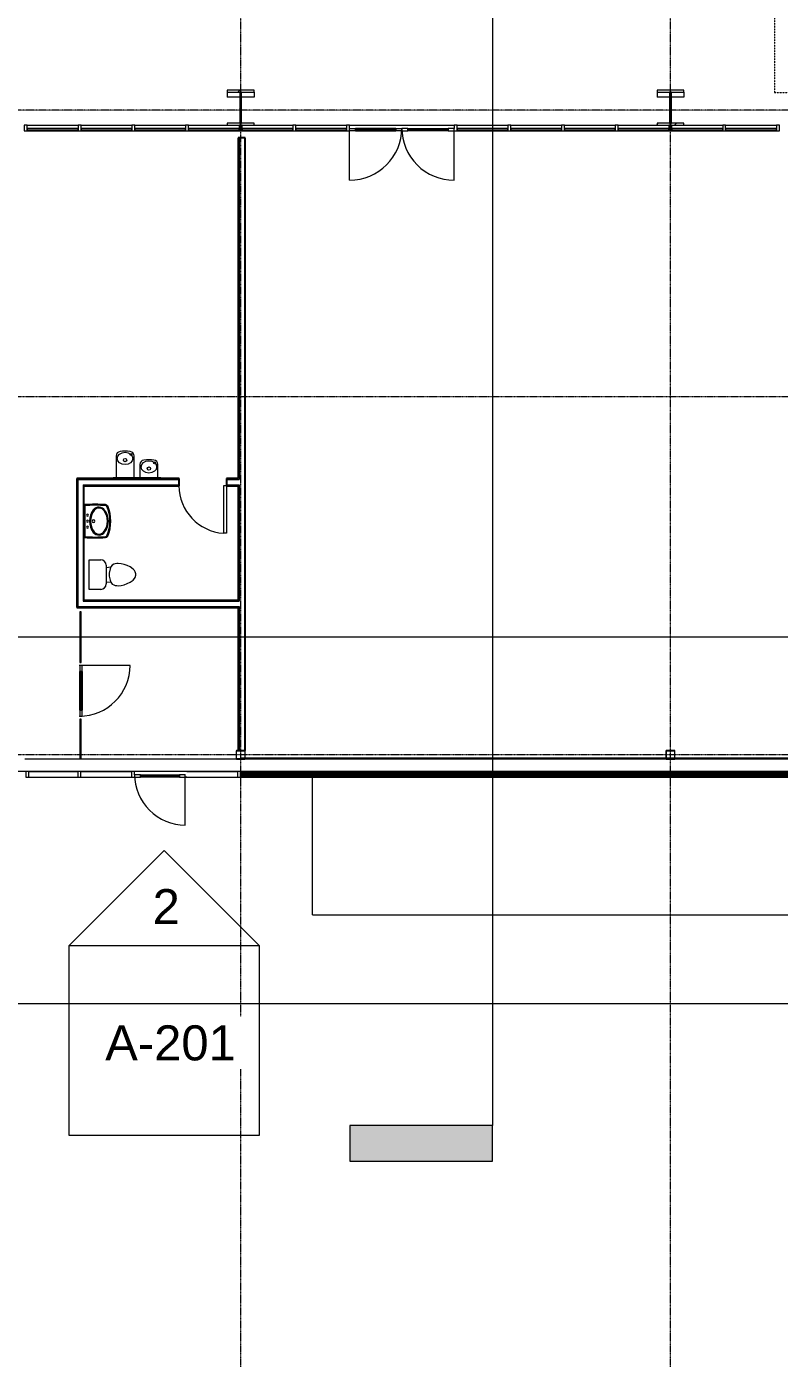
# Model space of a CAD drawing. Header units: inches. Extents: x 19712 to 27543, y -26063 to -18659.
# Drawn here: x 24100 to 24607, y -23191 to -22294 of the extents above; entities that cross this region are included whole.
import ezdxf

# ---------------------------------------------------------------- set-up
doc = ezdxf.new("R2010")
doc.units = ezdxf.units.IN
doc.header["$MEASUREMENT"] = 0
doc.linetypes.add('Dash 1_16_', pattern=[0.125, 0.0625, -0.0625])
doc.linetypes.add('Grid Line 1_2_', pattern=[0.875, 0.5, -0.125, 0.125, -0.125])
for name, color, linetype, lineweight in [('A-DOOR', 31, 'Continuous', 9), ('A-FLOR-CLRS', 90, 'Dash 1_16_', 9), ('A-GLAZ-CURT', 52, 'Continuous', 9), ('A-GLAZ-CWMG', 51, 'Continuous', 9), ('A-WALL', 113, 'Continuous', 9), ('A-WALL-PATT', 111, 'Continuous', 25), ('C-BLDG-PADS', 91, 'Continuous', 9), ('C-TOPO', 7, 'Continuous', 9), ('Conc', 7, 'Continuous', 9), ('G-ANNO-SYMB', 111, 'Continuous', 9), ('I-WALL', 2, 'Continuous', 9), ('L-SITE-WALL', 31, 'Continuous', 9), ('P-SANR-FIXT', 6, 'Continuous', 9), ('S-BEAM', 12, 'Continuous', 9), ('S-COLS', 52, 'Continuous', 9), ('S-GRID', 1, 'Continuous', 9)]:
    doc.layers.add(name, color=color, linetype=linetype, lineweight=lineweight)
doc.styles.add('Arial', font='arial.ttf', dxfattribs={"height": 23.60479})
pattern_1 = [(45, (0, 0), (-25.342707, 25.342707), []), (45, (0, 38.4), (-25.342707, 25.342707), [])]
pattern_2 = [(0, (0, 0), (81.92, 20.48), [3.379, -58.061, 3.379, -58.061, -327.68]), (0, (0, 0), (81.92, 20.48), [-122.88, 3.379, -119.501, 3.379, -58.061, -143.36]), (0, (0, 0), (81.92, 20.48), [-307.2, 3.379, -37.581, 3.379, -99.021]), (120, (30.72, 10.24), (-58.6962, 60.704801), [3.379, -58.061, 3.379, -58.061, -327.68]), (120, (30.72, 10.24), (-58.6962, 60.704801), [-122.88, 3.379, -119.501, 3.379, -58.061, -143.36]), (120, (30.72, 10.24), (-58.6962, 60.704801), [-307.2, 3.379, -37.581, 3.379, -99.021]), (240, (40.96, 51.2), (-23.2238, -81.184801), [3.379, -58.061, 3.379, -58.061, -327.68]), (240, (40.96, 51.2), (-23.2238, -81.184801), [-122.88, 3.379, -119.501, 3.379, -58.061, -143.36]), (240, (40.96, 51.2), (-23.2238, -81.184801), [-307.2, 3.379, -37.581, 3.379, -99.021])]

# ---------------------------------------------------------------- blocks, each defined once
blk = doc.blocks.new('HSS-Hollow Structural Section-Column - HSS6X6X1_4-V4-Site Plan - Phase 1')
at = {"layer": 'S-COLS', "lineweight": 15}
for p, q in [((-3, 2.534), (-3, -2.534)), ((-2.767, -2.534), (-2.767, 2.534)), ((2.534, 3), (-2.534, 3)), ((-2.534, 2.767), (2.534, 2.767)), ((2.767, 2.534), (2.767, -2.534)), ((3, -2.534), (3, 2.534)), ((2.534, -2.767), (-2.534, -2.767)), ((-2.534, -3), (2.534, -3))]:
    blk.add_line(p, q, dxfattribs=at)
for centre, radius, start, end in [((-2.534, 2.534), 0.466, 90, 180), ((-2.534, 2.534), 0.233, 90, 180), ((2.534, 2.534), 0.466, 360, 90), ((2.534, 2.534), 0.233, 0, 90), ((-2.534, -2.534), 0.466, 180, 270), ((-2.534, -2.534), 0.233, 180, 270), ((2.534, -2.534), 0.233, 270, 360), ((2.534, -2.534), 0.466, 270, 360)]:
    blk.add_arc(centre, radius, start, end, dxfattribs=at)
blk = doc.blocks.new('Girt_C - 8_D-948186-Site Plan - Phase 1')
at = {"layer": 'S-BEAM'}
for p, q in [((24241.36, -22787.3), (24098.55, -22787.3)), ((24530.86, -22787.3), (24246.42, -22787.3)), ((24820.36, -22787.3), (24535.92, -22787.3)), ((22070.77, -22795.3), (26266.89, -22795.3))]:
    blk.add_line(p, q, dxfattribs=at)
blk = doc.blocks.new('System Panel - Glazed-809284-Site Plan - Phase 1')
at = {"layer": 'A-GLAZ-CURT'}
for p, q in [((17.09375, 1.25), (-17.09375, 1.25)), ((-17.09375, 1.25), (-17.09375, 0.25)), ((-17.09375, 0.25), (-17.09375, 1.25)), ((17.09375, 1.25), (-17.09375, 1.25)), ((-17.09375, 0.25), (17.09375, 0.25)), ((-17.09375, 0.25), (17.09375, 0.25)), ((17.09375, 0.25), (17.09375, 1.25)), ((17.09375, 1.25), (17.09375, 0.25))]:
    blk.add_line(p, q, dxfattribs=at)
blk = doc.blocks.new('Door_Single_Storefront - one-809285-Site Plan - Phase 1')
at = {"layer": 'A-DOOR'}
for p, q in [((-17.59375, 35.1875), (-17.59375, 0)), ((-13.59375, 2), (-17.59375, 2)), ((-17.59375, 2), (-17.59375, 0.25)), ((-17.59375, 0.25), (-13.59375, 0.25)), ((-13.59375, 0.25), (-13.59375, 2)), ((-13.59375, 2), (13.59375, 2)), ((13.59375, 1.5), (-13.59375, 1.5)), ((-13.59375, 1.5), (-13.59375, 0.75)), ((-13.59375, 0.75), (13.59375, 0.75)), ((13.59375, 0.25), (-13.59375, 0.25)), ((17.59375, 2), (13.59375, 2)), ((13.59375, 2), (13.59375, 0.25)), ((13.59375, 0.75), (13.59375, 1.5)), ((13.59375, 0.25), (17.59375, 0.25)), ((17.59375, 0.25), (17.59375, 2))]:
    blk.add_line(p, q, dxfattribs=at)
blk.add_arc((-17.59375, 0), 35.1875, 360, 90, dxfattribs=at)
blk = doc.blocks.new('Door_Single_Storefront - one-809286-Site Plan - Phase 1')
at = {"layer": 'A-DOOR'}
for p, q in [((-17.59375, -35.1875), (-17.59375, 0)), ((-17.59375, -2), (-17.59375, -0.25)), ((-17.59375, -0.25), (-13.59375, -0.25)), ((-13.59375, -2), (-17.59375, -2)), ((-13.59375, -0.25), (-13.59375, -2)), ((13.59375, -0.25), (-13.59375, -0.25)), ((-13.59375, -1.5), (-13.59375, -0.75)), ((-13.59375, -0.75), (13.59375, -0.75)), ((13.59375, -1.5), (-13.59375, -1.5)), ((-13.59375, -2), (13.59375, -2)), ((13.59375, -2), (13.59375, -0.25)), ((13.59375, -0.25), (17.59375, -0.25)), ((13.59375, -0.75), (13.59375, -1.5)), ((17.59375, -2), (13.59375, -2)), ((17.59375, -0.25), (17.59375, -2))]:
    blk.add_line(p, q, dxfattribs=at)
blk.add_arc((-17.59375, 0), 35.1875, 270, 0, dxfattribs=at)
blk = doc.blocks.new('Rectangular Mullion - Rectangular Mullion 1-769167-Site Plan - Phase 1')
at = {"layer": 'A-GLAZ-CWMG'}
for p, q in [((24498.2, -22360.05), (24524.39, -22360.05)), ((24498.2, -22364.05), (24532.39, -22364.05))]:
    blk.add_line(p, q, dxfattribs=at)
blk = doc.blocks.new('Rectangular Mullion - Rectangular Mullion 1-V16-Site Plan - Phase 1')
at = {"layer": 'A-GLAZ-CWMG'}
for p, q in [((24462.02, -22360.05), (24496.2, -22360.05)), ((24462.02, -22364.05), (24496.2, -22364.05))]:
    blk.add_line(p, q, dxfattribs=at)
blk = doc.blocks.new('Rectangular Mullion - Rectangular Mullion 1-769168-Site Plan - Phase 1')
at = {"layer": 'A-GLAZ-CWMG'}
blk.add_line((24352.45, -22360.05), (24387.64, -22360.05), dxfattribs=at)
blk = doc.blocks.new('Rectangular Mullion - Rectangular Mullion 1-769169-Site Plan - Phase 1')
at = {"layer": 'A-GLAZ-CWMG'}
blk.add_line((24317.27, -22360.05), (24352.45, -22360.05), dxfattribs=at)
blk = doc.blocks.new('Rectangular Mullion - Rectangular Mullion 1-V17-Site Plan - Phase 1')
at = {"layer": 'A-GLAZ-CWMG'}
for p, q in [((24252.89, -22360.05), (24279.08, -22360.05)), ((24244.89, -22364.05), (24279.08, -22364.05))]:
    blk.add_line(p, q, dxfattribs=at)
blk = doc.blocks.new('Rectangular Mullion - Rectangular Mullion 1-809282-Site Plan - Phase 1')
at = {"layer": 'A-GLAZ-CWMG', "lineweight": 13}
for p, q in [((-1, 2), (1, 2)), ((-1, -2), (-1, 2)), ((1, 2), (1, -2)), ((1, -2), (-1, -2))]:
    blk.add_line(p, q, dxfattribs=at)
blk = doc.blocks.new('Rectangular Mullion - Rectangular Mullion 1-V18-Site Plan - Phase 1')
at = {"layer": 'A-GLAZ-CWMG', "lineweight": 13}
for p, q in [((-1, 2), (1, 2)), ((-1, -2), (-1, 2)), ((1, 2), (1, -0.25)), ((1, -2), (-1, -2))]:
    blk.add_line(p, q, dxfattribs=at)
blk = doc.blocks.new('Rectangular Mullion - Rectangular Mullion 1-V19-Site Plan - Phase 1')
at = {"layer": 'A-GLAZ-CWMG', "lineweight": 13}
for p, q in [((-1, 2), (1, 2)), ((-1, -0.25), (-1, 2)), ((1, 2), (1, -2)), ((1, -2), (-1, -2))]:
    blk.add_line(p, q, dxfattribs=at)
blk = doc.blocks.new('Single-Flush - 32_ x 84_-460923-Site Plan - Phase 1')
at = {"layer": 'A-DOOR', "lineweight": 13}
for p, q in [((14, -2.37), (14, -34.38)), ((16, -2.37), (14, -2.37)), ((16, -2.37), (16, -34.38)), ((16, -34.38), (14, -34.38))]:
    blk.add_line(p, q, dxfattribs=at)
at = {"layer": 'A-DOOR'}
blk.add_arc((16, -2.37), 32.07, 180, 266.42413, dxfattribs=at)
blk = doc.blocks.new('Toilet-Domestic-3D - Toilet-Domestic-3D-461878-Site Plan - Phase 1')
at = {"layer": 'P-SANR-FIXT'}
for p, q in [((-9.98, 19.48), (9.98, 19.48)), ((-9.98, 11.75), (-9.98, 19.48)), ((9.98, 19.48), (9.98, 11.75)), ((-7.41, 1), (-7.5, 0)), ((-7.5, 0), (-7.33, -1.99)), ((-7.24, 2), (-7.41, 1)), ((-6.97, 3), (-7.24, 2)), ((-6.4, 4), (-6.97, 3)), ((-5.21, 5), (-6.4, 4)), ((6.25, 8.02), (-6.25, 8.02)), ((-4.86, 8.02), (-5.21, 5)), ((-3.84, 5.5), (-5.21, 5)), ((-1, 6), (-3.84, 5.5)), ((1, 6), (-1, 6)), ((3.84, 5.5), (1, 6)), ((5.21, 5), (3.84, 5.5)), ((4.86, 8.02), (5.21, 5)), ((6.4, 4), (5.21, 5)), ((6.97, 3), (6.4, 4)), ((7.24, 2), (6.97, 3)), ((7.41, 1), (7.24, 2)), ((7.33, -1.99), (7.5, 0)), ((7.5, 0), (7.41, 1)), ((-7.33, -1.99), (-6.79, -4)), ((-6.79, -4), (-6.06, -6)), ((-6.06, -6), (-5.13, -8)), ((-5.13, -8), (-3.74, -10)), ((3.74, -10), (5.13, -8)), ((5.13, -8), (6.06, -6)), ((6.06, -6), (6.79, -4)), ((6.79, -4), (7.33, -1.99)), ((-3.74, -10), (-2.74, -11)), ((-2.74, -11), (-1.87, -11.5)), ((-1.87, -11.5), (-0.5, -12)), ((-0.5, -12), (0.5, -12)), ((0.5, -12), (1.87, -11.5)), ((1.87, -11.5), (2.74, -11)), ((2.74, -11), (3.74, -10))]:
    blk.add_line(p, q, dxfattribs=at)
for centre, start, end in [((-6.25, 11.75), 180, 270), ((6.25, 11.75), 270, 360)]:
    blk.add_arc(centre, 3.73, start, end, dxfattribs=at)
blk = doc.blocks.new('Sink-Bathroom-Kohler-Pinoir-2035-8 - Vitreous_China-0-White-465379-Site Plan - Phase 1')
at = {"layer": 'P-SANR-FIXT'}
for p, q in [((24138.82, -22615.75), (24138.33, -22615.75)), ((24138.33, -22615.75), (24138.33, -22637.98)), ((24138.33, -22616), (24138.83, -22616)), ((24138.85, -22616.41), (24138.33, -22616.41)), ((24138.68, -22626.87), (24138.66, -22616.41)), ((24138.85, -22616.42), (24138.85, -22626.87)), ((24138.66, -22637.32), (24138.68, -22626.87)), ((24138.85, -22626.87), (24138.85, -22637.31)), ((24138.33, -22637.32), (24138.85, -22637.32)), ((24138.83, -22637.73), (24138.33, -22637.73)), ((24138.33, -22637.98), (24138.82, -22637.98))]:
    blk.add_line(p, q, dxfattribs=at)
for centre, radius, start, end in [((24145.86, -22722.1), 106.58, 86.21998, 93.7835), ((24145.86, -22722.1), 106.33, 86.21461, 93.78805), ((24145.86, -22722.1), 105.91, 86.20455, 93.79545), ((24140.64, -22622.87), 0.69, 90, 270), ((24140.64, -22622.87), 0.69, 270, 90), ((24154.91, -22626.87), 12.82, 143.57252, 216.42748), ((24154.91, -22626.87), 12.18, 143.65076, 216.34924), ((24148.38, -22622.36), 4.9, 33.55144, 140.63664), ((24148.38, -22622.36), 4.26, 33.35585, 140.42253), ((24142.62, -22626.87), 11.57, 323.69309, 36.30691), ((24142.62, -22626.87), 12.2, 323.76827, 36.23173), ((24152.9, -22617.28), 0.862, 23.66977, 91.92173), ((24152.9, -22617.28), 1.53, 23.66977, 90.49426), ((24152.9, -22617.28), 1.28, 23.66977, 90.90352), ((24131.03, -22626.86), 24.74, 336.33023, 23.66977), ((24131.03, -22626.86), 25.15, 336.32735, 23.66977), ((24131.03, -22626.86), 25.41, 336.32584, 23.66977), ((24140.64, -22626.87), 0.69, 90, 270), ((24140.65, -22630.86), 0.692, 90, 270), ((24140.64, -22626.87), 0.69, 270, 90), ((24140.65, -22630.86), 0.692, 270, 90), ((24144.7, -22626.87), 0.934, 90, 270), ((24144.7, -22626.87), 0.934, 270, 90), ((24145.86, -22531.64), 106.58, 266.2165, 273.78169), ((24145.86, -22531.64), 106.33, 266.21195, 273.78649), ((24145.86, -22531.64), 105.91, 266.20455, 273.79545), ((24148.38, -22631.37), 4.9, 219.36336, 326.44856), ((24148.38, -22631.37), 4.26, 219.57747, 326.64415), ((24152.89, -22636.44), 0.875, 268.70728, 335.94466), ((24152.89, -22636.44), 1.29, 269.60353, 336.01235), ((24152.89, -22636.44), 1.54, 269.96548, 336.03955)]:
    blk.add_arc(centre, radius, start, end, dxfattribs=at)
blk = doc.blocks.new('Drinking_Fountain-Haws_Corporation-Wall_Mounted_1119 - 1119-477162-Site Plan - Phase 1')
at = {"layer": 'P-SANR-FIXT'}
for p, q in [((13.07, 19.5), (13.07, 4.7)), ((25.07, 4.7), (25.07, 19.5)), ((29.07, 13.75), (29.07, 4.7)), ((41.07, 4.7), (41.07, 13.75)), ((43.07, 4.7), (11.07, 4.7)), ((11.07, 4.7), (11.07, 4.2)), ((43.07, 4.2), (43.07, 4.7))]:
    blk.add_line(p, q, dxfattribs=at)
for centre, radius in [((22.94, 20.55), 0.625), ((19.07, 16.69), 1.13), ((35.07, 10.94), 1.13), ((38.94, 14.82), 0.625)]:
    blk.add_circle(centre, radius, dxfattribs=at)
for centre, radius, start, end in [((16.07, 19.5), 3, 97.57756, 180), ((19.07, -3.05), 25.75, 82.42244, 97.57756), ((22.07, 19.5), 3, 360, 82.42244), ((32.07, 13.75), 3, 97.57756, 180), ((35.07, -8.8), 25.75, 82.42244, 97.57756), ((38.07, 13.75), 3, 360, 82.42244)]:
    blk.add_arc(centre, radius, start, end, dxfattribs=at)
for centre, ratio in [((19.07, 17.82), 0.786373), ((35.07, 12.07), 0.786365)]:
    blk.add_ellipse(centre, major_axis=(-5.25, 0), ratio=ratio, dxfattribs=at)
blk = doc.blocks.new('HSS-Hollow Structural Section-Column - HSS6X6X1_4-V25-Site Plan - Phase 1')
at = {"layer": 'S-COLS', "lineweight": 15}
for p, q in [((-3, 2.534), (-3, -2.534)), ((-2.767, -2.534), (-2.767, 2.534)), ((2.534, 3), (-2.534, 3)), ((-2.534, 2.767), (2.534, 2.767)), ((2.767, 2.534), (2.767, -2.534)), ((3, -2.534), (3, 2.534)), ((2.534, -2.767), (-2.534, -2.767)), ((-2.534, -3), (2.534, -3))]:
    blk.add_line(p, q, dxfattribs=at)
for centre, radius, start, end in [((-2.534, 2.534), 0.466, 90, 180), ((-2.534, 2.534), 0.233, 90, 180), ((2.534, 2.534), 0.466, 360, 90), ((2.534, 2.534), 0.233, 0, 90), ((-2.534, -2.534), 0.466, 180, 270), ((-2.534, -2.534), 0.233, 180, 270), ((2.534, -2.534), 0.233, 270, 360), ((2.534, -2.534), 0.466, 270, 360)]:
    blk.add_arc(centre, radius, start, end, dxfattribs=at)
blk = doc.blocks.new('Door_Single_Storefront - one-827442-Site Plan - Phase 1')
at = {"layer": 'A-DOOR'}
for p, q in [((-17.09375, 34.1875), (-17.09375, 0)), ((-13.09375, 2), (-17.09375, 2)), ((-17.09375, 2), (-17.09375, 0.25)), ((-17.09375, 0.25), (-13.09375, 0.25)), ((-13.09375, 0.25), (-13.09375, 2)), ((-13.09375, 2), (13.09375, 2)), ((13.09375, 1.5), (-13.09375, 1.5)), ((-13.09375, 1.5), (-13.09375, 0.75)), ((-13.09375, 0.75), (13.09375, 0.75)), ((13.09375, 0.25), (-13.09375, 0.25)), ((17.09375, 2), (13.09375, 2)), ((13.09375, 2), (13.09375, 0.25)), ((13.09375, 0.75), (13.09375, 1.5)), ((13.09375, 0.25), (17.09375, 0.25)), ((17.09375, 0.25), (17.09375, 2))]:
    blk.add_line(p, q, dxfattribs=at)
blk.add_arc((-17.09375, 0), 34.1875, 360, 90, dxfattribs=at)
blk = doc.blocks.new('Rectangular Mullion - Rectangular Mullion 1-769199-Site Plan - Phase 1')
at = {"layer": 'A-GLAZ-CWMG'}
for p, q in [((24207.58, -22795.43), (24241.77, -22795.43)), ((24207.58, -22799.43), (24241.77, -22799.43))]:
    blk.add_line(p, q, dxfattribs=at)
blk = doc.blocks.new('Rectangular Mullion - Rectangular Mullion 1-769200-Site Plan - Phase 1')
at = {"layer": 'A-GLAZ-CWMG'}
for p, q in [((22387.27, -22795.43), (22421.45, -22795.43)), ((22387.27, -22799.43), (22421.45, -22799.43))]:
    blk.add_line(p, q, dxfattribs=at)
blk = doc.blocks.new('Rectangular Mullion - Rectangular Mullion 1-772412-Site Plan - Phase 1')
at = {"layer": 'A-GLAZ-CWMG'}
for p, q in [((24101.27, -22795.43), (24134.2, -22795.43)), ((24101.27, -22799.43), (24134.2, -22799.43))]:
    blk.add_line(p, q, dxfattribs=at)
blk = doc.blocks.new('Rectangular Mullion - Rectangular Mullion 1-827436-Site Plan - Phase 1')
at = {"layer": 'A-GLAZ-CWMG', "lineweight": 13}
for p, q in [((-2, 2), (0, 2)), ((-2, -2), (-2, 2)), ((0, 2), (0, -2)), ((0, -2), (-2, -2))]:
    blk.add_line(p, q, dxfattribs=at)
blk = doc.blocks.new('Rectangular Mullion - Rectangular Mullion 1-827439-Site Plan - Phase 1')
at = {"layer": 'A-GLAZ-CWMG', "lineweight": 13}
for p, q in [((0, 2), (-2, 2)), ((-2, 2), (-2, -2)), ((0, -2), (0, 2)), ((-2, -2), (0, -2))]:
    blk.add_line(p, q, dxfattribs=at)
blk = doc.blocks.new('Rectangular Mullion - Rectangular Mullion 1-V27-Site Plan - Phase 1')
at = {"layer": 'A-GLAZ-CWMG', "lineweight": 13}
for p, q in [((-1, 2), (1, 2)), ((-1, -0.25), (-1, 2)), ((1, 2), (1, -2)), ((1, -2), (-1, -2))]:
    blk.add_line(p, q, dxfattribs=at)
blk = doc.blocks.new('Rectangular Mullion - Rectangular Mullion 1-827430-Site Plan - Phase 1')
at = {"layer": 'A-GLAZ-CWMG', "lineweight": 13}
for p, q in [((-1, 2), (1, 2)), ((-1, -2), (-1, 2)), ((1, 2), (1, -2)), ((1, -2), (-1, -2))]:
    blk.add_line(p, q, dxfattribs=at)
blk = doc.blocks.new('System Panel - Glazed-777745-Site Plan - Phase 1')
at = {"layer": 'A-GLAZ-CURT'}
for p, q in [((16.59, -0.25), (-10.49, -0.25)), ((16.59, -0.25), (-10.49, -0.25)), ((-10.49, -1.25), (16.59, -1.25)), ((-10.49, -1.25), (16.59, -1.25)), ((16.59, -1.25), (16.59, -0.25)), ((16.59, -0.25), (16.59, -1.25))]:
    blk.add_line(p, q, dxfattribs=at)
blk = doc.blocks.new('Door_Single_Storefront - one-777982-Site Plan - Phase 1')
at = {"layer": 'A-DOOR'}
for p, q in [((-17.09375, 34.1875), (-17.09375, 0)), ((-13.09375, 2), (-17.09375, 2)), ((-17.09375, 2), (-17.09375, 0.25)), ((-17.09375, 0.25), (-13.09375, 0.25)), ((-13.09375, 0.25), (-13.09375, 2)), ((-13.09375, 2), (13.09375, 2)), ((13.09375, 1.5), (-13.09375, 1.5)), ((-13.09375, 1.5), (-13.09375, 0.75)), ((-13.09375, 0.75), (13.09375, 0.75)), ((13.09375, 0.25), (-13.09375, 0.25)), ((17.09375, 2), (13.09375, 2)), ((13.09375, 2), (13.09375, 0.25)), ((13.09375, 0.75), (13.09375, 1.5)), ((13.09375, 0.25), (17.09375, 0.25)), ((17.09375, 0.25), (17.09375, 2))]:
    blk.add_line(p, q, dxfattribs=at)
blk.add_arc((-17.09375, 0), 34.1875, 360, 90, dxfattribs=at)
blk = doc.blocks.new('System Panel - Glazed-774301-Site Plan - Phase 1')
at = {"layer": 'A-GLAZ-CURT'}
for p, q in [((17.09375, -0.25), (-17.09375, -0.25)), ((-17.09375, -0.25), (-17.09375, -1.25)), ((-17.09375, -1.25), (-17.09375, -0.25)), ((17.09375, -0.25), (-17.09375, -0.25)), ((-17.09375, -1.25), (17.09375, -1.25)), ((-17.09375, -1.25), (17.09375, -1.25)), ((17.09375, -1.25), (17.09375, -0.25)), ((17.09375, -0.25), (17.09375, -1.25))]:
    blk.add_line(p, q, dxfattribs=at)
blk = doc.blocks.new('Elevation - Detail Number-93309-Site Plan - Phase 1')
at = {"layer": 'G-ANNO-SYMB'}
for p, q in [((-0.25, -0.25), (-0.25, 0.25)), ((-0.25, 0.25), (0.25, 0.25)), ((0.25, 0.25), (0.25, -0.25)), ((0.25, -0.25), (-0.25, -0.25))]:
    blk.add_line(p, q, dxfattribs=at)
blk = doc.blocks.new('Elevation - Detail Number-93036-Site Plan - Phase 1')
at = {"layer": 'G-ANNO-SYMB'}
for p, q in [((0, 0.25), (-0.25, 0)), ((0.25, 0), (0, 0.25)), ((-0.25, 0), (0.25, 0))]:
    blk.add_line(p, q, dxfattribs=at)
blk = doc.blocks.new('Section - 3_32_ x 3_8_-18514-Site Plan - Phase 1')
at = {"layer": 'G-ANNO-SYMB'}
blk.add_hatch(color=256, dxfattribs=at).paths.add_polyline_path([(0, 0.375), (0, 0), (-0.09375, 0), (-0.09375, 0.375)], flags=0)
for p, q in [((0, 0.375), (-0.09375, 0.375)), ((-0.09375, 0.375), (-0.09375, 0)), ((0, 0), (0, 0.375)), ((-0.09375, 0), (0, 0))]:
    blk.add_line(p, q, dxfattribs=at)

msp = doc.modelspace()

# ---------------------------------------------------------------- hatches: boundary and pattern name
at = {"layer": 'A-WALL-PATT', "lineweight": 9}
h = msp.add_hatch(dxfattribs=at)
h.set_pattern_fill('FP_6', color=256, style=0, pattern_type=2)
h.set_pattern_definition(pattern_2)
h.paths.add_polyline_path([(24242.890225, -22781.30281), (24242.890225, -22684.36531), (24242.265225, -22684.36531), (24242.265225, -22781.30281)], flags=0)
h.paths.add_polyline_path([(24242.890225, -22680.86531), (24242.890225, -22602.36531), (24242.265225, -22602.36531), (24242.265225, -22680.86531)], flags=0)
h.paths.add_polyline_path([(24242.890225, -22598.86531), (24242.890225, -22368.67781), (24242.265225, -22368.67781), (24242.265225, -22598.86531)], flags=0)
h = msp.add_hatch(dxfattribs=at)
h.set_pattern_fill('FP_6', color=256, style=0, pattern_type=2)
h.set_pattern_definition(pattern_2)
h.paths.add_polyline_path([(24246.753737, -22781.30281), (24247.015225, -22781.275639), (24247.015225, -22368.67781), (24246.390225, -22368.67781), (24246.424225, -22781.30281)], flags=0)
h = msp.add_hatch(dxfattribs=at)
h.set_pattern_fill('FP_6', color=256, style=0, pattern_type=2)
h.set_pattern_definition(pattern_2)
h.paths.add_polyline_path([(24134.202725, -22684.36531), (24134.202725, -22598.24031), (24133.577725, -22598.24031), (24133.577725, -22684.36531)], flags=0)
h = msp.add_hatch(dxfattribs=at)
h.set_pattern_fill('FP_6', color=256, style=0, pattern_type=2)
h.set_pattern_definition(pattern_2)
h.paths.add_polyline_path([(24234.390225, -22602.99031), (24242.265225, -22602.99031), (24242.265225, -22602.36531), (24234.390225, -22602.36531)], flags=0)
h.paths.add_polyline_path([(24138.327725, -22602.99031), (24202.390225, -22602.99031), (24202.390225, -22602.36531), (24138.327725, -22602.36531)], flags=0)
h = msp.add_hatch(dxfattribs=at)
h.set_pattern_fill('FP_6', color=256, style=0, pattern_type=2)
h.set_pattern_definition(pattern_2)
h.paths.add_polyline_path([(24242.265225, -22684.99031), (24242.265225, -22684.36531), (24133.577725, -22684.36531), (24133.577725, -22684.99031), (24200.484247, -22684.99031)], flags=0)
h = msp.add_hatch(dxfattribs=at)
h.set_pattern_fill('FP_6', color=256, style=0, pattern_type=2)
h.set_pattern_definition(pattern_2)
h.paths.add_polyline_path([(24242.265225, -22680.86531), (24242.265225, -22680.24031), (24137.702725, -22680.24031), (24137.702725, -22680.86531), (24200.484247, -22680.86531)], flags=0)
h = msp.add_hatch(dxfattribs=at)
h.set_pattern_fill('FP_8', color=256, style=0, pattern_type=2)
h.set_pattern_definition([(0, (0, 0), (0, 32), []), (90, (0, 0), (-32, 2e-15), [])])
h.paths.add_polyline_path([(24244.015225, -22796.80281), (25078.015225, -22796.80281), (25078.015225, -22796.05281), (24244.015225, -22796.05281)], flags=0)
at = {"layer": 'S-COLS'}
h = msp.add_hatch(dxfattribs=at)
h.set_pattern_fill('FP_1', color=256, style=0, pattern_type=2)
h.set_pattern_definition(pattern_1)
h.paths.add_polyline_path([(24252.890225, -22337.802767), (24252.890225, -22336.549442), (24234.890225, -22336.549442), (24234.890225, -22337.802767)], flags=0)
h = msp.add_hatch(dxfattribs=at)
h.set_pattern_fill('FP_1', color=256, style=0, pattern_type=2)
h.set_pattern_definition(pattern_1)
h.paths.add_polyline_path([(24244.515225, -22358.80281), (24244.515225, -22337.802767), (24243.265225, -22337.802767), (24243.265225, -22358.80281)], flags=0)
h = msp.add_hatch(dxfattribs=at)
h.set_pattern_fill('FP_1', color=256, style=0, pattern_type=2)
h.set_pattern_definition(pattern_1)
h.paths.add_polyline_path([(24534.015225, -22358.80281), (24534.015225, -22337.802767), (24532.765225, -22337.802767), (24532.765225, -22358.80281)], flags=0)
h = msp.add_hatch(dxfattribs=at)
h.set_pattern_fill('FP_1', color=256, style=0, pattern_type=2)
h.set_pattern_definition(pattern_1)
h.paths.add_polyline_path([(24542.390225, -22360.05281), (24542.390225, -22358.80281), (24524.390225, -22358.80281), (24524.390225, -22360.05281)], flags=0)

# ---------------------------------------------------------------- linework, layer by layer
at = {"layer": 'A-FLOR-CLRS'}
for p, q in [((24603.390225, -21938.539742), (24603.390225, -22338.05281)), ((24603.390225, -22338.05281), (24813.890225, -22338.05281))]:
    msp.add_line(p, q, dxfattribs=at)
at = {"layer": 'A-WALL'}
for p, q in [((24242.890225, -22368.67781), (24242.890225, -22598.86531)), ((24246.390225, -22368.67781), (24246.390225, -22781.30281)), ((24134.202725, -22598.86531), (24134.202725, -22684.36531)), ((24134.202725, -22598.86531), (24202.390225, -22598.86531)), ((24137.702725, -22602.36531), (24137.702725, -22680.86531)), ((24137.702725, -22602.36531), (24202.390225, -22602.36531)), ((24234.390225, -22598.86531), (24242.890225, -22598.86531)), ((24234.390225, -22602.36531), (24242.890225, -22602.36531)), ((24242.890225, -22602.36531), (24242.890225, -22680.86531)), ((24134.202725, -22684.36531), (24242.890225, -22684.36531)), ((24137.702725, -22680.86531), (24242.890225, -22680.86531)), ((24242.890225, -22684.36531), (24242.890225, -22781.30281)), ((25078.015225, -22796.05281), (24244.015225, -22796.05281)), ((25078.015225, -22796.80281), (24244.015225, -22796.80281)), ((25078.015225, -22797.67781), (24244.015225, -22797.67781))]:
    msp.add_line(p, q, dxfattribs=at)
at = {"layer": 'C-BLDG-PADS'}
for p, q in [((24206.577725, -22799.30281), (24207.577725, -22799.30281)), ((24243.765225, -22799.30281), (25078.015225, -22799.30281))]:
    msp.add_line(p, q, dxfattribs=at)
at = {"layer": 'C-TOPO'}
for p, q in [((24207.577725, -22799.302734), (24206.577725, -22799.302734)), ((25078.015225, -22799.302734), (24243.765225, -22799.302734))]:
    msp.add_line(p, q, dxfattribs=at)
at = {"layer": 'Conc'}
for p, q in [((24292.265225, -22892.067479), (24292.265225, -22799.42781)), ((24292.265225, -22892.067479), (25981.015225, -22892.067479)), ((26285.490625, -22952.067479), (21911.235225, -22952.067479))]:
    msp.add_line(p, q, dxfattribs=at)
at = {"layer": 'G-ANNO-SYMB'}
for p, q in [((24413.423949, -20555.10083), (24413.423949, -23033.871104)), ((27101.502746, -22705.014947), (20024.233411, -22705.014947))]:
    msp.add_line(p, q, dxfattribs=at)
at = {"layer": 'I-WALL', "lineweight": 25}
for p, q in [((24247.015225, -22368.67781), (24242.265225, -22368.67781)), ((24242.265225, -22368.67781), (24242.265225, -22598.24031)), ((24247.015225, -22781.30281), (24247.015225, -22368.67781)), ((24133.577725, -22598.24031), (24133.577725, -22684.99031)), ((24202.390225, -22598.24031), (24133.577725, -22598.24031)), ((24138.327725, -22615.746165), (24138.327725, -22602.99031)), ((24138.327725, -22602.99031), (24202.390225, -22602.99031)), ((24202.390225, -22602.99031), (24202.390225, -22598.24031)), ((24242.265225, -22598.24031), (24234.390225, -22598.24031)), ((24234.390225, -22598.24031), (24234.390225, -22602.99031)), ((24234.390225, -22602.99031), (24242.265225, -22602.99031)), ((24242.265225, -22602.99031), (24242.265225, -22680.24031)), ((24138.327725, -22680.24031), (24138.327725, -22637.984456)), ((24133.577725, -22684.99031), (24242.265225, -22684.99031)), ((24242.265225, -22680.24031), (24138.327725, -22680.24031)), ((24242.265225, -22684.99031), (24242.265225, -22781.30281)), ((24246.424225, -22781.30281), (24247.015225, -22781.30281))]:
    msp.add_line(p, q, dxfattribs=at)
at = {"layer": 'L-SITE-WALL', "lineweight": 25}
for p, q in [((24246.664535, -22786.67781), (24244.015225, -22786.67781)), ((24244.015225, -22786.67781), (24244.015225, -22787.06981)), ((24530.390225, -22786.67781), (24246.890225, -22786.67781)), ((24536.164535, -22786.67781), (24530.615915, -22786.67781)), ((24626.765225, -22786.67781), (24536.390225, -22786.67781)), ((24244.015225, -22795.27769), (24244.015225, -22797.92781)), ((24244.015225, -22797.92781), (25078.015225, -22797.92781))]:
    msp.add_line(p, q, dxfattribs=at)
at = {"layer": 'S-COLS', "lineweight": 15}
for p, q in [((24252.890225, -22336.549442), (24234.890225, -22336.549442)), ((24234.890225, -22336.549442), (24234.890225, -22337.802767)), ((24234.890225, -22337.802767), (24252.890225, -22337.802767)), ((24244.515225, -22337.802767), (24243.265225, -22337.802767)), ((24243.265225, -22337.802767), (24243.265225, -22358.80281)), ((24244.515225, -22358.80281), (24244.515225, -22337.802767)), ((24252.890225, -22337.802767), (24252.890225, -22336.549442)), ((24542.390225, -22336.549442), (24524.390225, -22336.549442)), ((24524.390225, -22336.549442), (24524.390225, -22337.802767)), ((24524.390225, -22337.802767), (24542.390225, -22337.802767)), ((24534.015225, -22337.802767), (24532.765225, -22337.802767)), ((24532.765225, -22337.802767), (24532.765225, -22358.80281)), ((24534.015225, -22358.80281), (24534.015225, -22337.802767)), ((24542.390225, -22337.802767), (24542.390225, -22336.549442)), ((24234.890225, -22358.80281), (24234.890225, -22360.05281)), ((24252.890225, -22358.80281), (24234.890225, -22358.80281)), ((24234.890225, -22360.05281), (24252.890225, -22360.05281)), ((24243.265225, -22358.80281), (24244.515225, -22358.80281)), ((24252.890225, -22360.05281), (24252.890225, -22358.80281)), ((24524.390225, -22358.80281), (24524.390225, -22360.05281)), ((24542.390225, -22358.80281), (24524.390225, -22358.80281)), ((24524.390225, -22360.05281), (24542.390225, -22360.05281)), ((24532.765225, -22358.80281), (24534.015225, -22358.80281)), ((24542.390225, -22360.05281), (24542.390225, -22358.80281))]:
    msp.add_line(p, q, dxfattribs=at)
at = {"layer": 'S-COLS'}
for p, q in [((24234.890225, -22337.802767), (24234.890225, -22341.306135)), ((24243.265225, -22341.306135), (24234.890225, -22341.306135)), ((24252.890225, -22341.306135), (24244.515225, -22341.306135)), ((24252.890225, -22337.802767), (24252.890225, -22341.306135)), ((24524.390225, -22337.802767), (24524.390225, -22341.306135)), ((24532.765225, -22341.306135), (24524.390225, -22341.306135)), ((24542.390225, -22341.306135), (24534.015225, -22341.306135)), ((24542.390225, -22337.802767), (24542.390225, -22341.306135))]:
    msp.add_line(p, q, dxfattribs=at)
at = {"layer": 'S-GRID', "linetype": 'Grid Line 1_2_'}
for p, q in [((24243.890225, -23874.70128), (24243.890225, -18787.198833)), ((24533.390225, -23874.70128), (24533.390225, -18787.198833)), ((27542.721343, -22350.05281), (19848.989376, -22350.05281)), ((27542.721343, -22543.05281), (19848.989376, -22543.05281)), ((27542.721343, -22784.30281), (19848.989376, -22784.30281))]:
    msp.add_line(p, q, dxfattribs=at)

# ---------------------------------------------------------------- block references
at = {"layer": 'A-DOOR'}
for name, p in [('Door_Single_Storefront - one-809286-Site Plan - Phase 1', (24334.858975, -22362.05281)), ('Single-Flush - 32_ x 84_-460923-Site Plan - Phase 1', (24218.390225, -22600.61531))]:
    msp.add_blockref(name, p, dxfattribs=at)
for name, p, rotation in [('Door_Single_Storefront - one-809285-Site Plan - Phase 1', (24370.046475, -22362.05281), 180), ('Door_Single_Storefront - one-777982-Site Plan - Phase 1', (24135.202725, -22741.14656), 270), ('Door_Single_Storefront - one-827442-Site Plan - Phase 1', (24189.483975, -22797.42781), 180)]:
    msp.add_blockref(name, p, dxfattribs=dict(at, rotation=rotation))
at = {"layer": 'A-GLAZ-CURT'}
for name, p, rotation in [('System Panel - Glazed-809284-Site Plan - Phase 1', (24117.233975, -22362.05281), 180), ('System Panel - Glazed-809284-Site Plan - Phase 1', (24153.421475, -22362.05281), 180), ('System Panel - Glazed-809284-Site Plan - Phase 1', (24189.608975, -22362.05281), 180), ('System Panel - Glazed-809284-Site Plan - Phase 1', (24225.796475, -22362.05281), 180), ('System Panel - Glazed-809284-Site Plan - Phase 1', (24261.983975, -22362.05281), 180), ('System Panel - Glazed-809284-Site Plan - Phase 1', (24298.171475, -22362.05281), 180), ('System Panel - Glazed-809284-Site Plan - Phase 1', (24406.733975, -22362.05281), 180), ('System Panel - Glazed-809284-Site Plan - Phase 1', (24442.921475, -22362.05281), 180), ('System Panel - Glazed-809284-Site Plan - Phase 1', (24479.108975, -22362.05281), 180), ('System Panel - Glazed-809284-Site Plan - Phase 1', (24515.296475, -22362.05281), 180), ('System Panel - Glazed-809284-Site Plan - Phase 1', (24551.483975, -22362.05281), 180), ('System Panel - Glazed-809284-Site Plan - Phase 1', (24587.671475, -22362.05281), 180), ('System Panel - Glazed-774301-Site Plan - Phase 1', (24135.202725, -22704.95906), 90), ('System Panel - Glazed-777745-Site Plan - Phase 1', (24135.202725, -22776.83406), 90)]:
    msp.add_blockref(name, p, dxfattribs=dict(at, rotation=rotation))
at = {"layer": 'A-GLAZ-CWMG', "extrusion": (0, 0, -1)}
for name, p in [('Rectangular Mullion - Rectangular Mullion 1-809282-Site Plan - Phase 1', (-24099.140225, -22362.05281)), ('Rectangular Mullion - Rectangular Mullion 1-809282-Site Plan - Phase 1', (-24135.327725, -22362.05281)), ('Rectangular Mullion - Rectangular Mullion 1-809282-Site Plan - Phase 1', (-24171.515225, -22362.05281)), ('Rectangular Mullion - Rectangular Mullion 1-809282-Site Plan - Phase 1', (-24207.702725, -22362.05281)), ('Rectangular Mullion - Rectangular Mullion 1-809282-Site Plan - Phase 1', (-24243.890225, -22362.05281)), ('Rectangular Mullion - Rectangular Mullion 1-809282-Site Plan - Phase 1', (-24280.077725, -22362.05281)), ('Rectangular Mullion - Rectangular Mullion 1-V19-Site Plan - Phase 1', (-24316.265225, -22362.05281)), ('Rectangular Mullion - Rectangular Mullion 1-V18-Site Plan - Phase 1', (-24388.640225, -22362.05281)), ('Rectangular Mullion - Rectangular Mullion 1-809282-Site Plan - Phase 1', (-24424.827725, -22362.05281)), ('Rectangular Mullion - Rectangular Mullion 1-809282-Site Plan - Phase 1', (-24461.015225, -22362.05281)), ('Rectangular Mullion - Rectangular Mullion 1-809282-Site Plan - Phase 1', (-24497.202725, -22362.05281)), ('Rectangular Mullion - Rectangular Mullion 1-809282-Site Plan - Phase 1', (-24533.390225, -22362.05281)), ('Rectangular Mullion - Rectangular Mullion 1-809282-Site Plan - Phase 1', (-24569.577725, -22362.05281)), ('Rectangular Mullion - Rectangular Mullion 1-809282-Site Plan - Phase 1', (-24605.765225, -22362.05281)), ('Rectangular Mullion - Rectangular Mullion 1-827436-Site Plan - Phase 1', (-24099.265225, -22797.42781)), ('Rectangular Mullion - Rectangular Mullion 1-827430-Site Plan - Phase 1', (-24135.202725, -22797.42781)), ('Rectangular Mullion - Rectangular Mullion 1-V27-Site Plan - Phase 1', (-24171.390225, -22797.42781))]:
    msp.add_blockref(name, p, dxfattribs=at)
at = {"layer": 'A-GLAZ-CWMG'}
for name, p in [('Rectangular Mullion - Rectangular Mullion 1-V16-Site Plan - Phase 1', (-361.875, 0)), ('Rectangular Mullion - Rectangular Mullion 1-V16-Site Plan - Phase 1', (-325.6875, 0)), ('Rectangular Mullion - Rectangular Mullion 1-V16-Site Plan - Phase 1', (-289.5, 0)), ('Rectangular Mullion - Rectangular Mullion 1-769167-Site Plan - Phase 1', (-289.5, 0)), ('Rectangular Mullion - Rectangular Mullion 1-V17-Site Plan - Phase 1', (0, 0)), ('Rectangular Mullion - Rectangular Mullion 1-V16-Site Plan - Phase 1', (-180.9375, 0)), ('Rectangular Mullion - Rectangular Mullion 1-769169-Site Plan - Phase 1', (0, 0)), ('Rectangular Mullion - Rectangular Mullion 1-769168-Site Plan - Phase 1', (0, 0)), ('Rectangular Mullion - Rectangular Mullion 1-V16-Site Plan - Phase 1', (-72.375, 0)), ('Rectangular Mullion - Rectangular Mullion 1-V16-Site Plan - Phase 1', (-36.1875, 0)), ('Rectangular Mullion - Rectangular Mullion 1-V16-Site Plan - Phase 1', (0, 0)), ('Rectangular Mullion - Rectangular Mullion 1-769167-Site Plan - Phase 1', (0, 0)), ('Rectangular Mullion - Rectangular Mullion 1-V17-Site Plan - Phase 1', (289.5, 0)), ('Rectangular Mullion - Rectangular Mullion 1-V16-Site Plan - Phase 1', (108.5625, 0)), ('Rectangular Mullion - Rectangular Mullion 1-772412-Site Plan - Phase 1', (0, 0)), ('Rectangular Mullion - Rectangular Mullion 1-769200-Site Plan - Phase 1', (1748.9375, 0)), ('Rectangular Mullion - Rectangular Mullion 1-769199-Site Plan - Phase 1', (0, 0)), ('Rectangular Mullion - Rectangular Mullion 1-827439-Site Plan - Phase 1', (24243.765225, -22797.42781))]:
    msp.add_blockref(name, p, dxfattribs=at)
at = {"layer": 'G-ANNO-SYMB', "xscale": 255.9999999999999, "yscale": 255.9999999999999, "zscale": 255.9999999999999}
for name, p in [('Elevation - Detail Number-93036-Site Plan - Phase 1', (24192.356588, -22912.661703)), ('Elevation - Detail Number-93309-Site Plan - Phase 1', (24192.356588, -22976.661703))]:
    msp.add_blockref(name, p, dxfattribs=at)
at = {"layer": 'G-ANNO-SYMB', "xscale": 255.9999999999999, "yscale": 255.9999999999999, "zscale": 255.9999999999999, "rotation": 89.99999999999947}
msp.add_blockref('Section - 3_32_ x 3_8_-18514-Site Plan - Phase 1', (24413.423949, -23033.871104), dxfattribs=at)
at = {"layer": 'P-SANR-FIXT'}
for name, p in [('Drinking_Fountain-Haws_Corporation-Wall_Mounted_1119 - 1119-477162-Site Plan - Phase 1', (24146.97125, -22602.43531)), ('Sink-Bathroom-Kohler-Pinoir-2035-8 - Vitreous_China-0-White-465379-Site Plan - Phase 1', (0, 0))]:
    msp.add_blockref(name, p, dxfattribs=at)
at = {"layer": 'P-SANR-FIXT', "rotation": 89.99999999999991}
msp.add_blockref('Toilet-Domestic-3D - Toilet-Domestic-3D-461878-Site Plan - Phase 1', (24161.366447, -22662.86531), dxfattribs=at)
at = {"layer": 'S-BEAM'}
msp.add_blockref('Girt_C - 8_D-948186-Site Plan - Phase 1', (0, 0), dxfattribs=at)
at = {"layer": 'S-COLS', "rotation": 180}
for name, p in [('HSS-Hollow Structural Section-Column - HSS6X6X1_4-V4-Site Plan - Phase 1', (24243.890225, -22784.30281)), ('HSS-Hollow Structural Section-Column - HSS6X6X1_4-V25-Site Plan - Phase 1', (24533.390225, -22784.30281))]:
    msp.add_blockref(name, p, dxfattribs=at)

# ---------------------------------------------------------------- next in the draw order: texts
at = {"layer": 'G-ANNO-SYMB', "attachment_point": 2, "line_spacing_factor": 0.938532, "style": 'Arial', "bg_fill": 3, "box_fill_scale": 1.25, "bg_fill_color": 0, "bg_fill_transparency": 0}
for s, insert, char_height, width in [('2', (24193.73789, -22874.733907), 23.60479, 21.888), ('A-201', (24196.616772, -22966.492548), 23.6047904, 104.832)]:
    msp.add_mtext(s, dxfattribs=dict(at, insert=insert, char_height=char_height, width=width))

doc.saveas('drawing.dxf')
